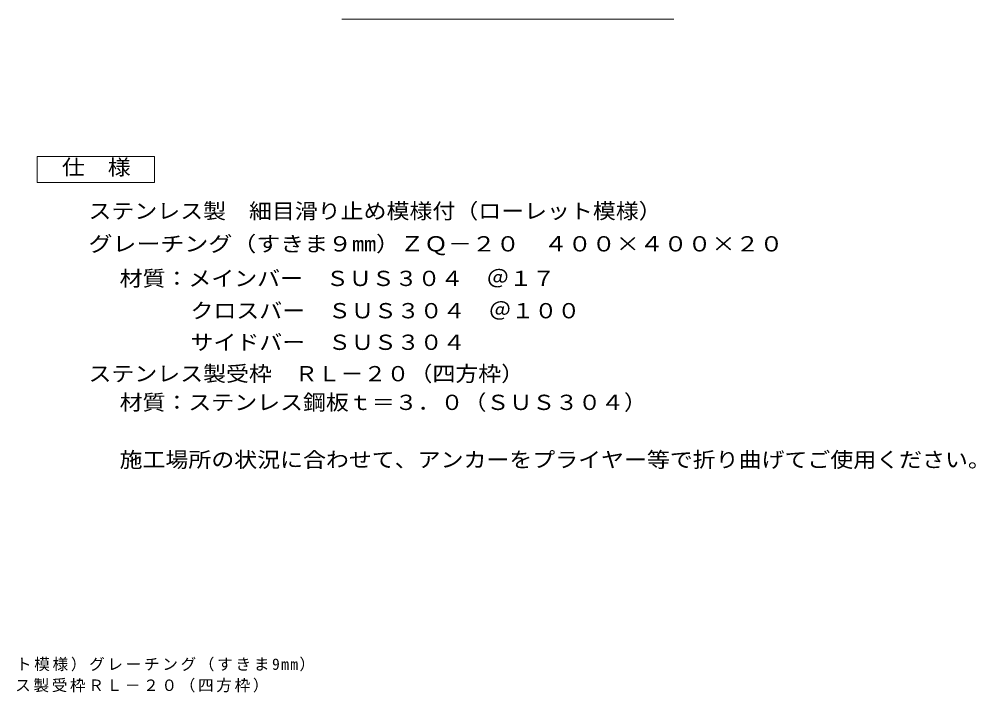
# Model space of a CAD drawing. Units: millimetres, scale not verified. Extents: x -339 to 351, y -275 to 254.
# Drawn here: x -16.6 to 350.6, y -275.1 to -16.2 of the extents above; entities that cross this region are included whole.
import ezdxf
from ezdxf.enums import TextEntityAlignment as Align

# ---------------------------------------------------------------- set-up
doc = ezdxf.new("R2010")
doc.units = ezdxf.units.MM
doc.header["$LTSCALE"] = 2
doc.layers.add('D-5_0242_', color=7, linetype='Continuous', lineweight=9)
doc.layers.add('F-5_F-5ﾚｲﾔ', color=7, linetype='Continuous')
doc.styles.add('ＭＳ ゴシック', font='')
doc.styles.get('ＭＳ ゴシック').set_extended_font_data('MS Gothic')

msp = doc.modelspace()

# ---------------------------------------------------------------- linework, layer by layer
at = {"layer": 'D-5_0242_'}
msp.add_line((107.29, -16.164), (234.651, -16.164), dxfattribs=at)
at = {"layer": 'D-5_0242_', "color": 2}
for p, q in [((-9.727, -68.864), (35.273, -68.864)), ((-9.727, -78.864), (-9.727, -68.864)), ((35.273, -68.864), (35.273, -78.864)), ((35.273, -78.864), (-9.727, -78.864))]:
    msp.add_line(p, q, dxfattribs=at)

# ---------------------------------------------------------------- texts
at = {"layer": 'D-5_0242_', "color": 2, "style": 'ＭＳ ゴシック'}
for s, width, p in [('仕\u3000様', 1.1, (-0.227, -77.695)), ('ステンレス製\u3000細目滑り止め模様付（ローレット模様）', 1.1, (9.987, -94.503)), ('グレーチング（すきま９mm）ＺＱ－２０\u3000４００×４００×２０', 1.15, (9.987, -107.095)), ('材質：メインバー\u3000ＳＵＳ３０４\u3000＠１７', 1.1, (21.929, -120.364)), ('クロスバー\u3000ＳＵＳ３０４\u3000＠１００', 1.1, (49.141, -132.756)), ('サイドバー\u3000ＳＵＳ３０４\u3000', 1.1, (49.141, -144.878)), ('ステンレス製受枠\u3000ＲＬ－２０（四方枠）', 1.1, (9.987, -156.937)), ('材質：ステンレス鋼板ｔ＝３．０（ＳＵＳ３０４）', 1.1, (21.929, -167.937)), ('施工場所の状況に合わせて、アンカーをプライヤー等で折り曲げてご使用ください。', 1.1, (21.929, -189.937))]:
    msp.add_text(s, height=5.865, dxfattribs=dict(at, width=width)).set_placement(p, align=Align.BOTTOM_LEFT)
at = {"layer": 'F-5_F-5ﾚｲﾔ', "char_height": 4.399, "attachment_point": 7, "style": 'ＭＳ ゴシック'}
for s, insert in [('\\T1.17;ステンレス製\u3000細目滑り止め模様付（ローレット模様）グレーチング（すきま9mm）', (-165.274, -266.506)), ('\\T1.17;ＺＱ－２０\u3000４００×４００×２０\u3000ステンレス製受枠ＲＬ－２０（四方枠）', (-165.548, -275.126))]:
    msp.add_mtext(s, dxfattribs=dict(at, insert=insert))

doc.saveas('drawing.dxf')
